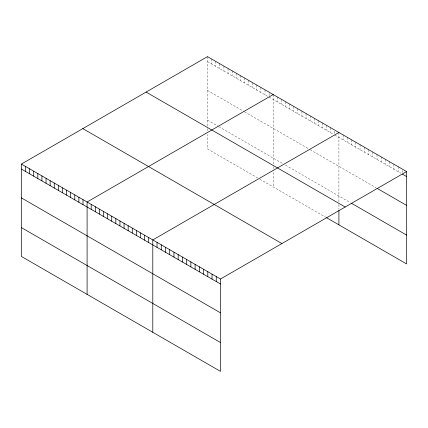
<?xml version="1.0" encoding="UTF-8"?>
<svg xmlns="http://www.w3.org/2000/svg" width="428" height="428" viewBox="0 0 428 428"><rect width="100%" height="100%" fill="white"/><g stroke="black" fill="none" stroke-linecap="round" stroke-linejoin="round"><path stroke-width="0.32" stroke-dasharray="2.14 1.6" d="M207.51 61.611L267.564 96.279M269.105 97.172L333.262 134.21M334.803 135.098L400.785 173.196M207.51 90.447L243.955 111.483M244.468 111.783L309.653 149.415M310.166 149.709L375.928 187.678M207.51 120.156L218.291 126.378M218.804 126.672L282.962 163.715M285.53 165.197L350.543 202.733M257.811 178.032L207.51 148.987L207.51 134.574M259.866 179.214L325.564 217.146M402.368 170.365L402.368 172.859M398.136 166.674L398.136 171.665M393.91 164.234L393.91 169.226M389.678 161.789L389.678 166.781M385.446 159.35L385.446 164.341M381.214 156.905L381.214 161.896M376.988 154.46L376.988 159.451M372.756 152.02L372.756 157.012M368.524 149.575L368.524 154.567M364.292 147.136L364.292 152.127M360.066 144.691L360.066 149.682M355.834 142.251L355.834 147.243M351.602 139.806L351.602 144.798M347.37 137.367L347.37 142.358M343.138 134.922L343.138 139.913M338.912 132.482L338.912 202.021M338.912 204.424L338.912 209.233M334.803 131.359L334.803 133.852M330.7 127.737L330.7 132.728M326.591 125.367L326.591 130.358M322.487 122.997L322.487 127.988M318.379 120.626L318.379 125.618M314.275 118.256L314.275 123.248M310.166 115.886L310.166 120.878M306.063 113.516L306.063 118.508M301.954 111.146L301.954 116.132M297.851 108.771L297.851 113.762M293.742 106.401L293.742 111.392M289.638 104.031L289.638 109.022M285.53 101.661L285.53 106.652M281.426 99.291L281.426 104.282M277.317 96.921L277.317 101.912M273.214 94.551L273.214 164.09M273.214 166.497L273.214 169.499M273.214 172.5L273.214 186.918M269.105 93.427L269.105 95.92M265.002 89.805L265.002 94.797M260.893 87.435L260.893 92.427M256.784 85.065L256.784 90.057M252.681 82.695L252.681 87.687M248.572 80.325L248.572 85.316M244.468 77.955L244.468 82.946M240.359 75.585L240.359 80.576M236.256 73.215L236.256 78.206M232.147 70.839L232.147 75.831M228.044 68.469L228.044 73.461M223.935 66.099L223.935 71.091M219.832 63.729L219.832 68.721M215.723 61.359L215.723 66.351M211.619 58.989L211.619 63.981M207.51 56.619L207.51 126.158M207.51 128.566L207.51 131.567"/><path stroke-width="0.64" d="M21.4 164.068L220.49 279.013L220.49 371.381L21.4 256.442L21.4 164.068L207.51 56.619L406.6 171.558L406.6 263.932L326.591 217.74M273.214 94.551L87.098 202L87.098 294.373M338.912 132.482L152.796 239.931L152.796 332.299M220.49 279.013L406.6 171.558M402.368 174.11L406.6 176.55M376.988 188.288L406.6 205.387M351.602 203.343L406.6 235.095M146.098 92.079L345.182 207.018M82.818 128.609L281.902 243.553M21.4 169.06L220.49 284.005M21.4 197.897L220.49 312.836M21.4 227.605L220.49 342.544M338.912 210.432L338.912 224.85M216.258 276.568L216.258 281.56M212.026 274.129L212.026 279.115M207.794 271.684L207.794 276.675M203.568 269.239L203.568 274.23M199.336 266.799L199.336 271.791M195.104 264.354L195.104 269.346M190.872 261.915L190.872 266.906M186.64 259.47L186.64 264.461M182.414 257.03L182.414 262.022M178.182 254.585L178.182 259.577M173.95 252.146L173.95 257.137M169.718 249.701L169.718 254.692M165.492 247.261L165.492 252.247M161.26 244.816L161.26 249.808M157.028 242.371L157.028 247.363M148.693 237.561L148.693 242.553M144.584 235.191L144.584 240.183M140.48 232.821L140.48 237.808M136.371 230.446L136.371 235.437M132.268 228.076L132.268 233.067M128.159 225.706L128.159 230.697M124.056 223.336L124.056 228.327M119.947 220.966L119.947 225.957M115.844 218.596L115.844 223.587M111.735 216.226L111.735 221.217M107.631 213.856L107.631 218.847M103.523 211.48L103.523 216.472M99.419 209.11L99.419 214.102M95.31 206.74L95.31 211.732M91.207 204.37L91.207 209.362M82.995 199.63L82.995 204.621M78.886 197.26L78.886 202.251M74.782 194.89L74.782 199.881M70.674 192.52L70.674 197.506M66.57 190.144L66.57 195.136M62.461 187.774L62.461 192.766M58.358 185.404L58.358 190.396M54.249 183.034L54.249 188.026M50.146 180.664L50.146 185.656M46.037 178.294L46.037 183.286M41.933 175.924L41.933 180.916M37.825 173.554L37.825 178.546M33.721 171.179L33.721 176.17M29.612 168.809L29.612 173.8M25.509 166.439L25.509 171.43"/></g></svg>
